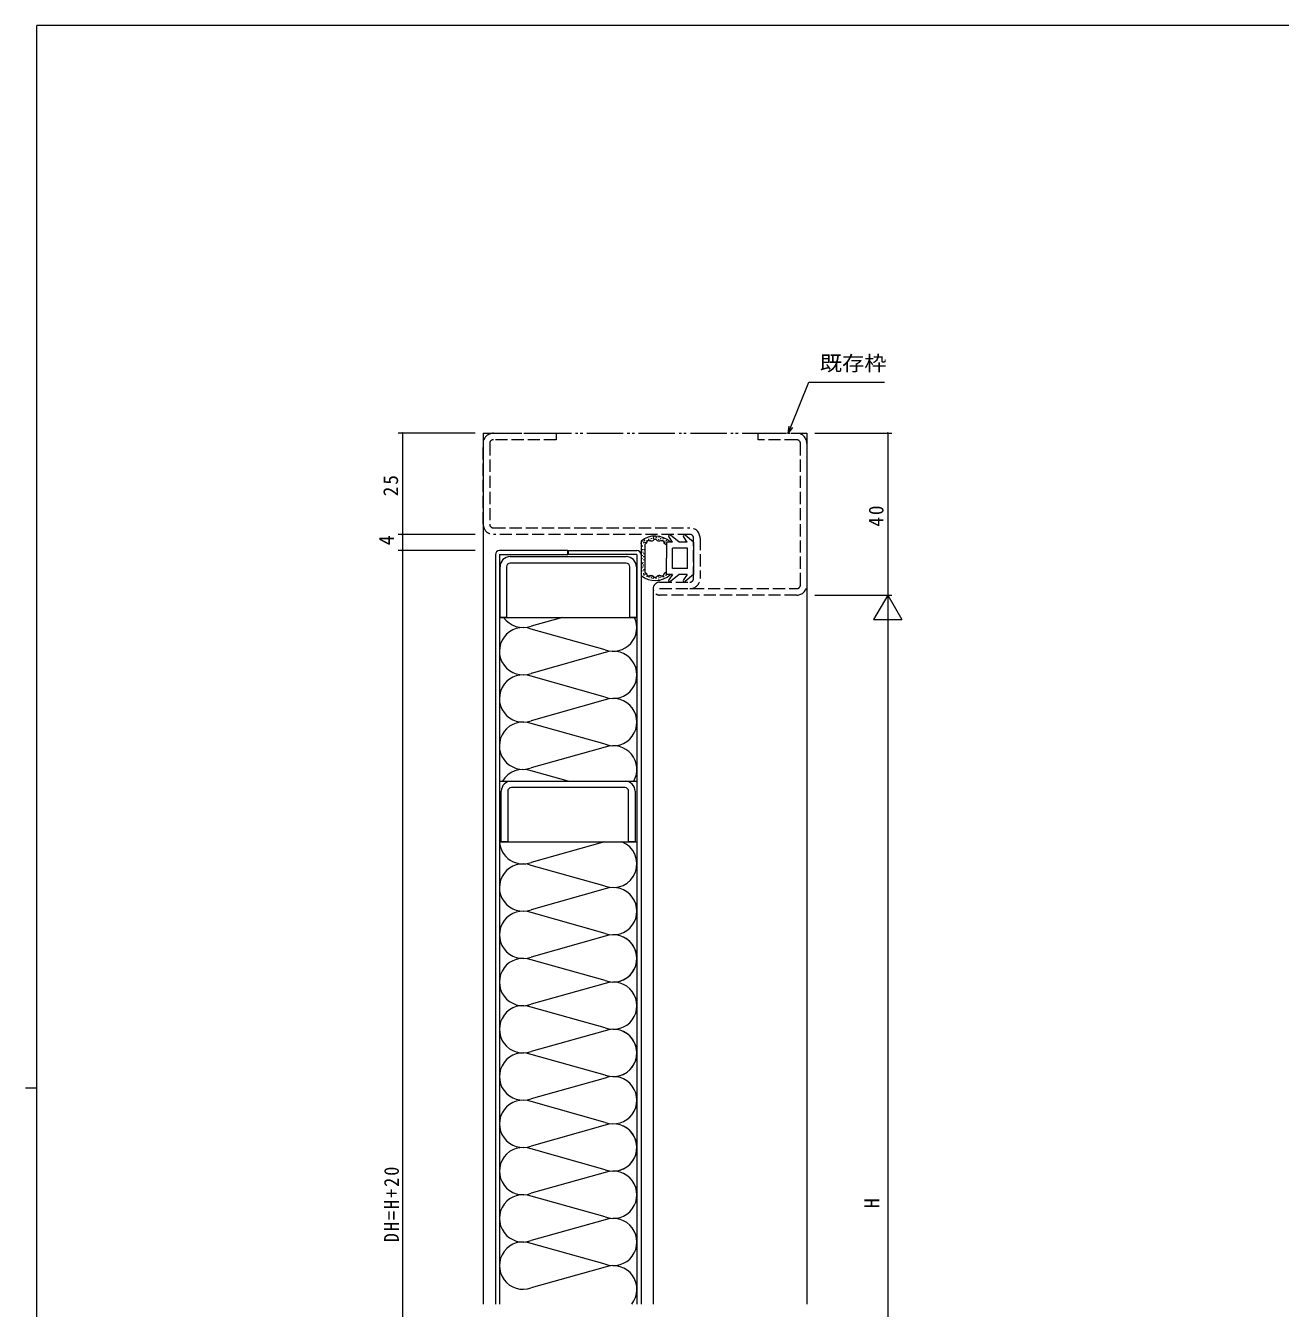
# Model space of a CAD drawing. Units: millimetres on the paper. Extents: x -420 to 373, y -297 to 267.
# Drawn here: x -420.5 to -110.3, y -52.6 to 264.4 of the extents above; entities that cross this region are included whole.
import ezdxf
from ezdxf.enums import TextEntityAlignment as Align

# ---------------------------------------------------------------- set-up
doc = ezdxf.new("R2010")
doc.units = ezdxf.units.MM
doc.linetypes.add('DASHED3', pattern=[4, 3, -1])
doc.linetypes.add('DOUBLE_CHAIN2', pattern=[12.8, 9, -1, 0.6, -0.6, 0.6, -1])
for name, color, linetype, lineweight in [('0-1_USER1', 7, 'Continuous', 9), ('0-3_YKK_11', 7, 'DASHED3', 9), ('0-4_YKK_12', 2, 'DOUBLE_CHAIN2', 9), ('0-5_YSS_K', 4, 'Continuous', 9), ('0-7_YKK_D', 6, 'Continuous', 9)]:
    doc.layers.add(name, color=color, linetype=linetype, lineweight=lineweight)
doc.styles.add('ＭＳ ゴシック', font='')
doc.styles.get('ＭＳ ゴシック').set_extended_font_data('MS Gothic')

msp = doc.modelspace()

# ---------------------------------------------------------------- linework, layer by layer
at = {"layer": '0-1_USER1'}
for p, q in [((-417.7, -260.6), (-417.7, 264.4)), ((352.3, 264.4), (-417.7, 264.4)), ((-420.5, 1.9), (-417.7, 1.9))]:
    msp.add_line(p, q, dxfattribs=at)
at = {"layer": '0-3_YKK_11'}
for p, q in [((-304.882, 163.66), (-289.382, 163.66)), ((-289.382, 162.06), (-304.882, 162.06)), ((-289.382, 163.66), (-289.382, 162.06)), ((-239.382, 162.06), (-239.382, 163.66)), ((-239.382, 163.66), (-229.882, 163.66)), ((-229.882, 162.06), (-239.382, 162.06)), ((-307.382, 141.16), (-307.382, 161.16)), ((-305.782, 161.16), (-305.782, 141.16)), ((-228.982, 126.16), (-228.982, 161.16)), ((-227.382, 161.16), (-227.382, 126.16)), ((-304.882, 140.26), (-256.282, 140.26)), ((-256.282, 138.66), (-304.882, 138.66)), ((-255.382, 127.76), (-255.382, 137.76)), ((-253.782, 137.76), (-253.782, 127.76)), ((-263.782, 126.86), (-256.282, 126.86)), ((-263.782, 125.26), (-229.882, 125.26)), ((-229.882, 123.66), (-263.782, 123.66))]:
    msp.add_line(p, q, dxfattribs=at)
at = {"layer": '0-3_YKK_11', "linetype": 'Continuous'}
for p, q in [((-300.732, 133.16), (-272.032, 133.16)), ((-303.232, 118.16), (-303.232, 130.66)), ((-301.632, 130.66), (-301.632, 118.16)), ((-272.032, 131.56), (-300.732, 131.56)), ((-271.132, 118.16), (-271.132, 130.66)), ((-269.532, 130.66), (-269.532, 118.16)), ((-301.632, 118.16), (-303.232, 118.16)), ((-269.532, 118.16), (-271.132, 118.16)), ((-300.432, 77.669), (-272.332, 77.669)), ((-302.932, 62.669), (-302.932, 75.169)), ((-301.332, 75.169), (-301.332, 62.669)), ((-272.332, 76.069), (-300.432, 76.069)), ((-271.432, 62.669), (-271.432, 75.169)), ((-269.832, 75.169), (-269.832, 62.669)), ((-301.332, 62.669), (-302.932, 62.669)), ((-269.832, 62.669), (-271.432, 62.669))]:
    msp.add_line(p, q, dxfattribs=at)
at = {"layer": '0-3_YKK_11'}
for centre, radius, start, end in [((-304.882, 161.16), 2.5, 89.99997, 180.00002), ((-304.882, 161.16), 0.9, 89.99997, 180.00002), ((-229.882, 161.16), 2.5, 359.99998, 89.99997), ((-229.882, 161.16), 0.9, 359.99998, 89.99997), ((-304.882, 141.16), 2.5, 179.99966, 270), ((-304.882, 141.16), 0.9, 180.00002, 270), ((-256.282, 137.76), 2.5, 359.99998, 89.99997), ((-256.282, 137.76), 0.9, 359.99998, 89.99997), ((-263.782, 125.26), 1.6, 89.99945, 270), ((-256.282, 127.76), 0.9, 270.00098, 359.99998), ((-256.282, 127.76), 2.5, 270, 359.99998), ((-229.882, 126.16), 0.9, 270, 359.99998), ((-229.882, 126.16), 2.5, 270, 359.99998)]:
    msp.add_arc(centre, radius, start, end, dxfattribs=at)
at = {"layer": '0-3_YKK_11', "linetype": 'Continuous'}
for centre, radius, start, end in [((-300.732, 130.66), 2.5, 90, 179.99998), ((-272.032, 130.66), 2.5, 0, 89.99998), ((-300.732, 130.66), 0.9, 90, 179.99998), ((-272.032, 130.66), 0.9, 0, 89.99998), ((-300.432, 75.169), 2.5, 89.99998, 179.99995), ((-272.332, 75.169), 2.5, 359.99989, 90), ((-300.432, 75.169), 0.9, 89.99997, 179.99995), ((-272.332, 75.169), 0.9, 359.99994, 89.99998)]:
    msp.add_arc(centre, radius, start, end, dxfattribs=at)
at = {"layer": '0-4_YKK_12'}
msp.add_line((-307.382, 163.66), (-227.382, 163.66), dxfattribs=at)
at = {"layer": '0-4_YKK_12', "linetype": 'Continuous'}
for p, q in [((-307.382, 163.656), (-307.382, -51.585)), ((-227.382, 163.66), (-227.382, -51.585)), ((-265.382, 125.26), (-265.382, -51.585))]:
    msp.add_line(p, q, dxfattribs=at)
at = {"layer": '0-5_YSS_K'}
for p, q in [((-268.382, 137.003), (-268.382, 128.518)), ((-268.348, 136.365), (-268.348, 136.565)), ((-268.086, 136.794), (-268.086, 136.994)), ((-267.687, 136.488), (-267.687, 136.688)), ((-267.585, 136.675), (-267.585, 136.875)), ((-267.477, 137.092), (-267.477, 137.292)), ((-267.271, 136.336), (-267.382, 136.28)), ((-267.222, 136.372), (-267.271, 136.336)), ((-267.239, 136.556), (-267.239, 136.755)), ((-267.177, 136.414), (-267.222, 136.372)), ((-267.097, 136.514), (-267.177, 136.414)), ((-266.963, 136.746), (-267.097, 136.514)), ((-267, 136.961), (-267, 137.161)), ((-266.835, 136.964), (-266.963, 136.746)), ((-266.763, 137.048), (-266.835, 136.964)), ((-266.723, 137.079), (-266.763, 137.048)), ((-266.68, 137.103), (-266.723, 137.079)), ((-266.634, 137.117), (-266.68, 137.103)), ((-266.584, 137.124), (-266.634, 137.117)), ((-266.476, 137.117), (-266.584, 137.124)), ((-266.358, 137.091), (-266.476, 137.117)), ((-266.463, 137.367), (-266.463, 137.567)), ((-266.233, 137.055), (-266.358, 137.091)), ((-265.974, 136.985), (-266.233, 137.055)), ((-266.082, 137.152), (-266.082, 137.352)), ((-265.846, 136.969), (-265.974, 136.985)), ((-265.721, 136.978), (-265.846, 136.969)), ((-265.748, 137.569), (-265.748, 137.769)), ((-265.602, 137.016), (-265.721, 136.978)), ((-265.489, 137.079), (-265.602, 137.016)), ((-265.276, 137.241), (-265.489, 137.079)), ((-265.33, 137.593), (-265.33, 137.793)), ((-265.076, 137.392), (-265.276, 137.241)), ((-265.187, 137.891), (-265.187, 138.092)), ((-264.979, 137.441), (-265.076, 137.392)), ((-264.93, 137.455), (-264.979, 137.441)), ((-264.882, 137.46), (-264.93, 137.455)), ((-264.833, 137.456), (-264.882, 137.46)), ((-264.785, 137.444), (-264.833, 137.456)), ((-264.686, 137.397), (-264.785, 137.444)), ((-264.587, 137.33), (-264.686, 137.397)), ((-264.65, 137.927), (-264.65, 138.127)), ((-264.485, 137.249), (-264.587, 137.33)), ((-264.507, 137.725), (-264.507, 137.924)), ((-264.272, 137.086), (-264.485, 137.249)), ((-264.16, 137.021), (-264.272, 137.086)), ((-264.043, 136.978), (-264.16, 137.021)), ((-263.921, 136.963), (-264.043, 136.978)), ((-264.006, 137.319), (-264.006, 137.519)), ((-263.796, 136.972), (-263.921, 136.963)), ((-263.899, 137.88), (-263.899, 138.08)), ((-263.544, 137.031), (-263.796, 136.972)), ((-263.301, 137.094), (-263.544, 137.031)), ((-263.485, 137.522), (-263.485, 137.722)), ((-263.188, 137.109), (-263.301, 137.094)), ((-263.135, 137.109), (-263.188, 137.109)), ((-263.083, 137.103), (-263.135, 137.109)), ((-263.034, 137.089), (-263.083, 137.103)), ((-262.988, 137.069), (-263.034, 137.089)), ((-262.901, 137.011), (-262.988, 137.069)), ((-262.922, 137.464), (-262.922, 137.664)), ((-262.821, 136.931), (-262.901, 137.011)), ((-262.748, 136.834), (-262.821, 136.931)), ((-262.616, 136.599), (-262.748, 136.834)), ((-262.746, 136.983), (-262.746, 137.183)), ((-262.493, 136.336), (-262.616, 136.599)), ((-262.418, 136.689), (-262.418, 136.889)), ((-262.042, 137.041), (-262.042, 137.241)), ((-260.601, 136.76), (-261.503, 138.108)), ((-258.982, 136.76), (-261.061, 138.505)), ((-257.001, 136.76), (-258.982, 136.76)), ((-257.001, 136.76), (-257.903, 138.108)), ((-255.382, 136.76), (-257.461, 138.505)), ((-255.382, 136.76), (-255.382, 128.76)), ((-304.382, 133.66), (-304.382, -51.585)), ((-286.482, 134.66), (-303.382, 134.66)), ((-303.382, 133.66), (-286.482, 133.66)), ((-303.382, 133.66), (-303.382, -51.585)), ((-286.482, 133.66), (-286.482, 134.66)), ((-286.282, 133.66), (-286.282, 134.66)), ((-286.282, 134.66), (-269.382, 134.66)), ((-269.382, 133.66), (-286.282, 133.66)), ((-269.382, 133.66), (-269.382, -51.585)), ((-268.382, 133.66), (-268.382, -51.585)), ((-267.991, 133.36), (-267.991, 133.56)), ((-267.973, 135.684), (-267.973, 135.884)), ((-267.902, 134.772), (-267.902, 134.972)), ((-267.848, 134.183), (-267.848, 134.383)), ((-267.705, 133.754), (-267.705, 133.954)), ((-267.652, 133.074), (-267.652, 133.274)), ((-267.509, 134.844), (-267.509, 135.044)), ((-267.382, 129.241), (-267.382, 136.28)), ((-256.882, 135.26), (-260.582, 135.26)), ((-260.582, 130.26), (-260.582, 135.26)), ((-256.882, 130.26), (-256.882, 135.26)), ((-268.081, 130.286), (-268.081, 130.486)), ((-268.063, 132.628), (-268.063, 132.828)), ((-268.027, 131.359), (-268.027, 131.559)), ((-267.884, 131.627), (-267.884, 131.827)), ((-267.813, 130.554), (-267.813, 130.755)), ((-267.795, 131.001), (-267.795, 131.201)), ((-267.652, 132.288), (-267.652, 132.488)), ((-267.598, 129.84), (-267.598, 130.04)), ((-262.082, 128.76), (-262.082, 132.76)), ((-256.882, 130.26), (-260.582, 130.26)), ((-268.229, 128.778), (-268.229, 128.978)), ((-267.884, 129.554), (-267.884, 129.754)), ((-267.68, 128.873), (-267.68, 129.073)), ((-267.597, 128.528), (-267.597, 128.727)), ((-267.382, 129.241), (-267.271, 129.185)), ((-267.298, 128.718), (-267.298, 128.918)), ((-267.271, 129.185), (-267.222, 129.149)), ((-267.222, 129.149), (-267.177, 129.107)), ((-267.177, 129.107), (-267.097, 129.007)), ((-267.097, 129.007), (-266.963, 128.775)), ((-266.963, 128.775), (-266.835, 128.557)), ((-266.857, 128.194), (-266.857, 128.394)), ((-266.835, 128.557), (-266.763, 128.473)), ((-266.763, 128.473), (-266.723, 128.442)), ((-266.723, 128.442), (-266.68, 128.418)), ((-266.68, 128.418), (-266.634, 128.404)), ((-266.634, 128.404), (-266.584, 128.397)), ((-266.584, 128.397), (-266.476, 128.404)), ((-266.476, 128.404), (-266.358, 128.43)), ((-266.392, 128.253), (-266.392, 128.453)), ((-266.38, 127.979), (-266.38, 128.179)), ((-266.358, 128.43), (-266.233, 128.466)), ((-266.233, 128.466), (-265.974, 128.536)), ((-266.153, 128.217), (-266.153, 128.417)), ((-265.974, 128.536), (-265.846, 128.552)), ((-265.846, 128.552), (-265.721, 128.543)), ((-265.783, 127.812), (-265.783, 128.012)), ((-265.721, 128.543), (-265.602, 128.504)), ((-265.652, 128.086), (-265.652, 128.286)), ((-265.602, 128.504), (-265.489, 128.441)), ((-265.489, 128.441), (-265.276, 128.279)), ((-265.39, 127.681), (-265.39, 127.881)), ((-265.276, 128.279), (-265.076, 128.128)), ((-265.199, 127.883), (-265.199, 128.083)), ((-265.076, 128.128), (-264.979, 128.08)), ((-264.979, 128.08), (-264.93, 128.066)), ((-264.93, 128.066), (-264.882, 128.06)), ((-264.882, 128.06), (-264.833, 128.064)), ((-264.833, 128.064), (-264.785, 128.077)), ((-264.785, 128.077), (-264.686, 128.123)), ((-264.686, 128.123), (-264.587, 128.191)), ((-264.626, 127.669), (-264.626, 127.869)), ((-264.603, 127.848), (-264.603, 128.048)), ((-264.587, 128.191), (-264.485, 128.271)), ((-264.485, 128.271), (-264.272, 128.434)), ((-264.272, 128.434), (-264.16, 128.5)), ((-264.16, 128.5), (-264.043, 128.543)), ((-264.078, 128.241), (-264.078, 128.441)), ((-264.043, 128.543), (-263.921, 128.558)), ((-263.994, 127.478), (-263.994, 127.678)), ((-263.921, 128.558), (-263.796, 128.549)), ((-263.911, 128.015), (-263.911, 128.215)), ((-263.796, 128.549), (-263.544, 128.49)), ((-263.579, 128.009), (-263.579, 128.209)), ((-263.544, 128.49), (-263.301, 128.427)), ((-263.301, 128.427), (-263.188, 128.412)), ((-263.188, 128.412), (-263.135, 128.412)), ((-263.157, 128.056), (-263.157, 128.256)), ((-263.135, 128.412), (-263.083, 128.418)), ((-263.083, 128.418), (-263.034, 128.431)), ((-263.034, 128.431), (-262.988, 128.451)), ((-262.988, 128.451), (-262.901, 128.51)), ((-262.901, 128.51), (-262.821, 128.589)), ((-262.821, 128.589), (-262.748, 128.687)), ((-262.769, 128.115), (-262.769, 128.315)), ((-262.748, 128.687), (-262.616, 128.922)), ((-262.616, 128.922), (-262.493, 129.185)), ((-262.148, 128.443), (-262.148, 128.643)), ((-260.601, 128.76), (-262.082, 128.76)), ((-260.601, 128.76), (-261.503, 127.413)), ((-258.982, 128.76), (-261.061, 127.016)), ((-257.001, 128.76), (-258.982, 128.76)), ((-257.001, 128.76), (-257.903, 127.413)), ((-255.382, 128.76), (-257.461, 127.016)), ((-303.382, 118.16), (-269.382, 118.16)), ((-287.814, 118.16), (-295.565, 115.987)), ((-277.242, 110.152), (-295.539, 115.28)), ((-277.233, 109.445), (-295.565, 104.305)), ((-277.241, 98.471), (-295.539, 103.598)), ((-277.232, 97.763), (-295.564, 92.623)), ((-277.24, 86.789), (-295.538, 91.916)), ((-277.232, 86.081), (-295.564, 80.941)), ((-286.382, 77.669), (-295.537, 80.234)), ((-303.382, 77.669), (-269.382, 77.669)), ((-303.382, 62.669), (-269.382, 62.669)), ((-277.405, 62.669), (-295.562, 57.578)), ((-277.239, 51.743), (-295.536, 56.87)), ((-277.23, 51.036), (-295.562, 45.896)), ((-277.238, 40.062), (-295.535, 45.189)), ((-277.229, 39.354), (-295.561, 34.214)), ((-277.237, 28.38), (-295.535, 33.507)), ((-277.237, 28.38), (-295.535, 33.507)), ((-277.229, 27.672), (-295.56, 22.532)), ((-277.229, 27.672), (-295.56, 22.532)), ((-277.237, 16.698), (-295.534, 21.825)), ((-277.228, 15.991), (-295.56, 10.851)), ((-277.236, 5.016), (-295.534, 10.143)), ((-277.236, 5.016), (-295.534, 10.143)), ((-277.227, 4.309), (-295.559, -0.831)), ((-277.227, 4.309), (-295.559, -0.831)), ((-277.235, -6.666), (-295.533, -1.539)), ((-277.227, -7.373), (-295.559, -12.513)), ((-277.235, -18.348), (-295.532, -13.22)), ((-277.235, -18.348), (-295.532, -13.22)), ((-277.226, -19.055), (-295.558, -24.195)), ((-277.226, -19.055), (-295.558, -24.195)), ((-277.234, -30.029), (-295.532, -24.902)), ((-277.225, -30.737), (-295.557, -35.877)), ((-277.234, -41.711), (-295.531, -36.584)), ((-277.225, -42.419), (-295.557, -47.559))]:
    msp.add_line(p, q, dxfattribs=at)
msp.add_lwpolyline([(-260.601, 136.76), (-262.082, 136.76), (-262.082, 132.76)], dxfattribs=at)
for centre, radius, start, end in [((-264.882, 132.76), 5.5, 46.65823, 129.51962), ((-264.882, 132.76), 4.3, 49.3705, 56.24989), ((-261.253, 138.275), 0.3, 49.99756, 213.78885), ((-257.653, 138.275), 0.3, 49.99756, 213.78885), ((-303.382, 133.66), 1, 90, 180), ((-269.382, 133.66), 1, 0, 90), ((-264.882, 132.76), 5.5, 230.48035, 313.34175), ((-264.882, 132.76), 4.3, 303.74989, 310.62927), ((-261.253, 127.246), 0.3, 146.21114, 310.00243), ((-257.653, 127.246), 0.3, 146.21114, 310.00243), ((-297.554, 121.479), 5.841, 214.62103, 289.90799), ((-275.236, 115.638), 5.841, 249.91553, 25.58223), ((-297.554, 109.797), 5.841, 69.82428, 289.90799), ((-275.235, 103.956), 5.841, 249.91553, 109.99924), ((-297.553, 98.115), 5.841, 69.82428, 289.90799), ((-275.235, 92.275), 5.841, 249.91553, 109.99924), ((-297.552, 86.433), 5.841, 69.82428, 289.90799), ((-275.234, 80.593), 5.841, 329.959, 109.99924), ((-297.552, 74.752), 5.841, 69.82428, 150.0378), ((-297.551, 63.07), 5.841, 183.9369, 289.90799), ((-275.233, 57.229), 5.841, 249.91553, 68.63744), ((-297.551, 51.388), 5.841, 69.82428, 289.90799), ((-275.232, 45.547), 5.841, 249.91553, 109.99924), ((-297.55, 39.706), 5.841, 69.82428, 289.90799), ((-275.231, 33.865), 5.841, 249.91553, 109.99924), ((-275.231, 33.865), 5.841, 249.91553, 68.63744), ((-297.549, 28.024), 5.841, 69.82428, 289.90799), ((-297.549, 28.024), 5.841, 69.82428, 289.90799), ((-275.231, 22.184), 5.841, 249.91553, 109.99924), ((-297.549, 16.342), 5.841, 69.82428, 289.90799), ((-275.23, 10.502), 5.841, 249.91553, 109.99924), ((-275.23, 10.502), 5.841, 249.91553, 68.63744), ((-297.548, 4.661), 5.841, 69.82428, 289.90799), ((-297.548, 4.661), 5.841, 69.82428, 289.90799), ((-275.23, -1.18), 5.841, 249.91553, 109.99924), ((-297.548, -7.021), 5.841, 69.82428, 289.90799), ((-275.229, -12.862), 5.841, 249.91553, 109.99924), ((-275.229, -12.862), 5.841, 249.91553, 68.63744), ((-297.547, -18.703), 5.841, 69.82428, 289.90799), ((-297.547, -18.703), 5.841, 69.82428, 289.90799), ((-275.228, -24.544), 5.841, 249.91553, 109.99924), ((-297.546, -30.385), 5.841, 69.82428, 289.90799), ((-275.228, -36.225), 5.841, 249.91553, 109.99924), ((-297.546, -42.067), 5.841, 69.82428, 289.90799), ((-275.227, -47.907), 5.841, 320.9695, 109.99924)]:
    msp.add_arc(centre, radius, start, end, dxfattribs=at)
at = {"layer": '0-7_YKK_D'}
for p, q in [((-231.995, 163.66), (-231.781, 165.407)), ((-231.995, 163.66), (-231.359, 165.237)), ((-230.936, 165.066), (-231.995, 163.66)), ((-309.382, 163.66), (-328.382, 163.66)), ((-327.382, 163.66), (-327.382, 138.66)), ((-225.382, 163.66), (-206.382, 163.66)), ((-207.382, 163.66), (-207.382, 123.66)), ((-309.382, 138.66), (-328.382, 138.66)), ((-309.382, 138.66), (-328.382, 138.66)), ((-327.382, 138.66), (-327.382, 134.66)), ((-309.382, 134.66), (-328.382, 134.66)), ((-309.382, 134.66), (-328.382, 134.66)), ((-327.382, 134.66), (-327.382, -185.34)), ((-225.382, 123.66), (-206.382, 123.66)), ((-225.382, 123.66), (-206.382, 123.66)), ((-207.382, 123.66), (-210.882, 117.598)), ((-207.382, 123.66), (-203.882, 117.598)), ((-207.382, 123.66), (-207.382, 111.536)), ((-210.882, 117.598), (-203.882, 117.598)), ((-207.382, 116.66), (-207.382, -169.34))]:
    msp.add_line(p, q, dxfattribs=at)
msp.add_lwpolyline([(-231.359, 165.237), (-226.882, 176.326), (-208.182, 176.326)], dxfattribs=at)
for centre, start, end in [((-327.382, 163.66), 90, 270), ((-327.382, 163.66), 270, 90), ((-207.382, 163.66), 90, 270), ((-207.382, 163.66), 270, 90), ((-327.382, 138.66), 90, 270), ((-327.382, 138.66), 90, 270), ((-327.382, 138.66), 270, 90), ((-327.382, 138.66), 270, 90), ((-327.382, 134.66), 90, 270), ((-327.382, 134.66), 90, 270), ((-327.382, 134.66), 270, 90), ((-327.382, 134.66), 270, 90)]:
    msp.add_arc(centre, 0.106, start, end, dxfattribs=at)

# ---------------------------------------------------------------- texts
at = {"layer": '0-7_YKK_D', "color": 3, "style": 'ＭＳ ゴシック', "width": 1.1}
msp.add_text('既存枠', height=3.666, dxfattribs=at).set_placement((-224.182, 178.027), align=Align.BOTTOM_LEFT)
at = {"layer": '0-7_YKK_D', "color": 3, "style": 'ＭＳ ゴシック'}
for s, p in [('4', (-328.382, 135.963)), ('H', (-208.382, -27.887))]:
    msp.add_text(s, height=3.666, rotation=90, dxfattribs=at).set_placement(p, align=Align.BOTTOM_LEFT)
at = {"layer": '0-7_YKK_D', "color": 3, "char_height": 3.666, "attachment_point": 7, "rotation": 90, "style": 'ＭＳ ゴシック'}
for s, insert in [('\\T1.21;\\W0.95;25', (-328.382, 148.078)), ('\\T1.21;\\W0.95;40', (-208.382, 140.566)), ('\\T1.22;\\W0.9;DH=H+20', (-328.182, -36.28))]:
    msp.add_mtext(s, dxfattribs=dict(at, insert=insert))

doc.saveas('drawing.dxf')
